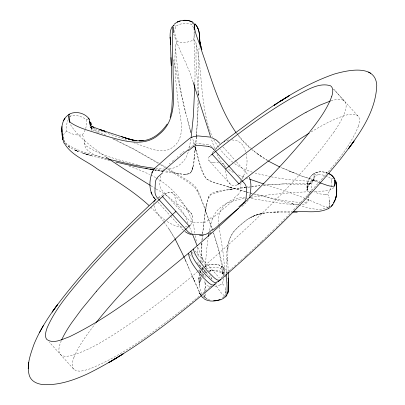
<?xml version="1.0" encoding="UTF-8"?>
<svg xmlns="http://www.w3.org/2000/svg" width="405" height="405" viewBox="0 0 405 405"><rect width="100%" height="100%" fill="white"/><g stroke="black" fill="none" stroke-linecap="round" stroke-linejoin="round"><path stroke-width="0.3" stroke-dasharray="2.02 1.52" d="M200.86 267.062L200.86 264.106M198.055 100.025L197.407 120.027L196.496 134.298M199.574 274.018L198.971 277.536L199.214 285.343L198.956 278.432L199.407 274.61M200.84 270.439L200.84 274.296M200.91 262.587L201.715 242.853M153.672 203.578L153.784 202.419M205.026 277.774L205.046 275.481M198.951 278.979L198.971 277.536M307.025 187.262L307.036 186.543L307.036 190.355L307.456 187.11L306.934 189.672L307.162 188.538M200.92 262.07L200.951 259.995L200.926 261.169M200.804 276.438L200.617 281.505L200.976 279.227L200.667 280.817M194.81 83.8C195.661 66.091 193.544 48.397 194.167 30.704M227.716 250.371L227.949 246.792L227.787 261.245L227.691 257.185M198.642 95.995L198.683 55.88L199.108 46.276M205.127 272.616L205.188 270.327M308.807 194.354L309.521 192.466M198.47 102.445L196.602 134.399M205.345 266.895L206.418 251.702L208.054 238.196M240.955 183.187L240.585 189.494A8.313 7.923 8.1 0 1 238.388 194.37M307.076 185.824L307.066 190.527L307.248 188.614L307.132 189.479L307.866 186.619L307.643 187.378L308.863 184.7L310.519 182.361L309.607 183.506L312.721 180.751L311.744 181.369L312.144 181.121M201.928 243.208L201.771 254.305L202.373 263.098M202.135 239.679L202.368 236.611M201.882 240.621L202.267 236.277M201.533 245.663L201.736 242.787M196.319 136.758L195.539 146.104M196.415 136.895L195.731 144.646M204.277 294.987L204.014 296.976M202.581 234.095L204.242 219.394L206.504 205.497L206.261 206.773C207.532 202.216 207.244 195.716 212.104 193.17C222.77 189.302 234.414 189.054 245.536 187.221M195.433 147.349L192.988 166.85L191.681 171.32L190.107 173.158L187.707 174.185L183.526 174.327L165.306 171.933M307.061 185.935L307.147 185.105M195.519 147.01C193.448 155.272 195.59 165.65 190.426 172.894C182.361 176.605 172.636 171.199 164.263 170.854M202.535 233.391C205.112 221.15 203.401 205.664 210.468 195.063C225.641 187.976 243.699 188.7 259.975 185.581M201.756 274.737L201.857 271.74L202.465 274.787L203.107 275.117L203.639 274.524M194.213 158.719L194.42 157.013M190.927 138.89L189.089 148.929M227.909 247.45L229.139 240.742L229.038 241.157C231.635 231.073 240.509 224.669 248.407 218.761C243.496 222.158 238.915 226.066 234.758 230.354C224.618 242.231 226.633 259.109 226.532 273.623M307.132 185.217L307.253 184.386M205.578 210.554L205.811 209.213M223.023 281.353L222.401 283.819L220.269 284.831M307.238 184.498L307.39 183.673M209.39 230.556C211.035 222.254 213.177 212.989 220.366 207.664C226.987 201.472 236.388 200.045 244.929 198.339M204.11 271.876L204.621 270.155L205.138 269.821M307.375 183.784L307.557 182.964M329.209 207.127L329.609 201.71M307.542 183.07L308.696 179.79M188.123 152.234C185.925 161.043 177.618 168.698 168.353 168.936M307.223 188.244L308.382 185.363L307.694 186.589L310.276 183.146L308.711 184.802L310.301 183.354L309.597 183.865C313.035 182.255 314.483 178.337 314.032 174.742C313.916 176.798 314.832 180.053 312.321 181.01M200.845 279.895L201.72 277.395M307.739 182.371L307.891 181.865M202.444 276.078L203.452 274.398M358.516 126.006C347.561 152.791 326.116 173.669 307.552 195.235M73.912 357.443C78.98 344.888 87.414 334.044 95.545 323.352M307.982 181.572L308.413 180.443M199.969 272.899L200.814 271.016M200.045 272.692L200.217 272.251M208.367 197.706L208.94 196.324M199.989 272.828L200.936 270.829M175.785 44.788C173.872 61.955 175.355 79.562 177.643 96.724C177.734 112.053 188.188 134.146 173.993 146.291C162.4 156.578 146.124 146.483 133.863 142.768M61.271 340.777L60.527 342.64A136.753 25.312 -42.1 0 0 60.355 354.39L61.54 355.301A143.198 26.507 -42.1 0 0 72.444 355.261M204.727 288.532L204.252 290.132L204.297 292.359M243.562 175.81C247.06 169.088 247.946 161.205 246.119 153.865M200.713 277.01L199.356 280.999L199.184 284.421M308.65 179.85L309.005 179.147M242.777 177.385L241.917 178.99M308.959 179.202L310.093 177.319M309.298 178.575L310.508 176.752M241.01 180.564L240.251 181.81M248.25 199.959L246.068 202.839L241.096 207.087M190.892 224.385C193.595 220.963 193.681 215.627 190.552 212.438L173.487 193.56C170.869 190.897 166.703 193.114 164.349 195.023M213.238 162.39C209.051 162.501 206.479 158.482 210.448 155.287M334.095 131.822C298.232 181.642 252.72 223.575 206.747 263.893M64.248 133.397L63.666 134.875L63.96 140.484M213.81 151.86L214.088 151.475M225.848 294.739L225.266 295.534L225.453 288.497L224.77 286.421M69.873 116.949L70.678 115.962L73.057 115.592A18.377 18.154 39.2 0 1 84.169 118.235L86.245 119.718L86.533 121.956A18.377 16.19 -49.8 0 1 83.779 132.759L82.357 134.83L79.947 135.067A18.377 15.132 7.9 0 1 68.835 132.42L66.764 131.098L66.471 128.699A18.377 17.121 68.1 0 1 68.359 119.384M212.347 152.796L213.865 150.797M209.324 156.932L210.57 155.55M215.43 149.683L216.518 148.321M310.473 176.803L310.949 176.21M333.923 187.535C328.799 192.466 320.512 190.522 314.057 191.509M202.434 269.173L201.953 269.32L202.414 268.793M201.953 269.32L203.401 267.837M201.71 275.552L203.189 274.089M217.586 147.066L218.594 145.967M310.913 176.256L311.42 175.689M307.162 195.655L290.339 213.258L274.742 228.785M224.932 295.893L223.494 297.25M215.237 149.253L218.73 145.663M311.384 175.735L311.911 175.198M273.937 229.569L263.701 239.395M261.62 241.365L263.285 239.79M261.2 241.76L248.057 253.96M246.336 255.53L247.627 254.35M202.854 268.353L203.366 267.887M245.906 255.919L242.884 258.658M242.018 259.443L237.674 263.341M311.875 175.244L312.964 174.302M235.928 264.895L220.573 278.321M163.828 170.601L164.182 170.287M211.283 217.455L207.37 220.877A7.543 7.346 -22.8 0 1 206.798 221.297A8.308 8.085 -22.9 0 1 201.644 222.75L194.106 222.335A8.561 8.394 -30.2 0 1 189.054 220.123M165.959 168.728L166.673 168.105M206.596 264.025L204.464 265.847M202.945 267.143L200.556 269.173M216.326 281.951L216.635 281.693M198.354 271.031L200.116 269.543M197.913 271.401C177.349 288.689 156.234 305.34 134.257 320.795C114.706 333.912 95.099 348.128 72.419 355.286M210.858 286.578L211.739 285.839M209.977 287.322L191.155 302.768M189.515 148.6L190.228 148.002M190.588 147.703L191.297 147.111M234.131 197.944L238.049 194.678A7.492 7.133 5 0 0 238.383 194.359M192.37 146.225L193.443 145.339A7.543 7.265 14.1 0 1 194.01 144.944A8.308 7.999 14.3 0 1 199.179 143.664M191.656 146.818L192.016 146.519M223.955 296.87L221.52 298.672M312.392 174.778C316.669 171.123 323.028 171.062 328.02 173.219L325.802 172.439M190.72 303.117C158.942 327.503 127.2 353.626 89.778 368.884C84.858 370.251 78.231 372.985 73.745 369.188L49.071 341.886M330.05 206.266L328.835 207.107C330.328 204.272 329.797 200.303 328.971 197.169M158.239 197.402L164.197 194.051L169.153 192.496M313.5 173.942L314.341 173.512M204.51 266.991C211.749 261.913 223.975 263.625 227.038 272.818M205.856 272.636L207.117 271.882M311.161 131.924C320.031 126.593 329.093 121.485 338.712 117.617C344.442 115.764 351.429 112.322 357.301 115.44A136.753 25.312 -42.1 0 1 358.526 125.995M205.097 266.606C209.446 263.999 215.009 263.452 219.763 265.245M205.072 266.652L206.191 266.019M204.955 272.879L207.654 271.679M268.525 184.705L284.194 183.916L304.935 184.594L308.413 184.098L310.807 183.065M328.399 207.33C316.361 212.686 303.259 205.619 291.236 203.604L294.177 204.338L254.421 194.208M188.745 173.831L189.899 173.244M309.729 183.637L311.182 182.999L306.99 183.556M237.112 184.913C231.741 187.793 227.063 181.734 226.633 177.188M158.456 197.903L160.613 197.139M327.934 173.143L322.299 171.806L319.479 171.862L315.338 172.925L314.103 173.548L314.017 174.479M257.681 214.488L252.34 216.543L248.133 218.933L254.239 215.683L263.245 213.217L255.737 215.151L250.73 217.358C263.291 211 277.845 211.957 291.509 211.694M209.152 270.991L212.043 270.257L210.18 270.646C215.217 269.426 221.368 270.216 224.876 274.387M330.996 100.835L332.034 100.531A144.504 26.745 -42.1 0 1 342.498 99.888M226.765 140.383L228.8 139.953M316.644 172.449L318.107 172.074M259.372 214.053L269.274 212.478L278.113 212.053L273.193 212.154M216.397 191.737L218.341 191.312M210.18 270.646L210.58 270.56M208.919 271.32L212.767 270.813L216.65 271.112L220.295 272.246L222.866 273.765L223.125 271.158L222.871 267.057L219.596 265.204M302.226 204.414C306.56 204.581 309.359 200.733 308.873 196.698C309.521 199.969 307.187 202.905 303.669 202.343M222.456 266.865L223.823 267.837M187.282 226.648L185.11 226.932M250.978 197.291C271.031 194.167 291.281 192.471 311.551 191.621M229.215 189.479L232.814 188.943L229.265 189.449M246.068 187.156L250.376 186.609M251.611 186.452L259.883 185.53M263.589 185.186L285.469 183.764L308.534 183.511M263.625 185.146L267.249 184.812M318.208 174.813L315.804 175.208L314.376 177.122A18.377 17.121 68.1 0 0 311.597 187.925L311.946 190.345M184.999 174.352L186.776 174.297M325.099 194.294L327.483 194.081L328.931 191.98A18.377 16.21 -49.5 0 0 331.71 181.177M278.113 212.053L277.617 212.068L290.917 212.139M298.814 204.621C282.32 204.581 266.196 200.586 249.936 198.389M328.187 207.304L324.304 206.52L303.203 197.589L290.881 192.998L264.799 184.356M301.199 202.389C285.419 201.786 270.019 197.721 254.735 194.056M245.162 197.994C230.572 195.853 215.349 208.798 218.933 224.203M164.84 169.118L155.915 168.566M182.179 227.018C176.443 226.921 171.234 224.167 166.526 221.135M231.918 139.867L236.991 140.783L240.717 142.909A6.819 3.604 54.6 0 1 242.666 145.061L244.443 148.316L245.789 152.442M199.174 143.689L206.727 144.377M245.724 198.005L248.133 198.227M213.364 162.405L218.634 162.911M221.905 163.23L224.061 163.448L224.684 166.718M177.977 173.826L178.883 173.922M162.962 171.274L154.958 170.115M163.018 171.269L154.999 169.978M208.899 286.163L206.454 285.641L205.335 283.5M170.895 192.334L172.97 193.079L174.484 195.488M271.228 176.869L285.277 179.137L297.66 180.59L310.321 181.202L312.437 180.883L314.417 180.043L312.903 180.665L314.28 180.291L311.258 180.215L314.204 180.326L312.751 180.372L318.34 181.308L300.804 175.542L281.237 167.508M154.923 170.044L163.519 171.639M163.671 170.738L155.459 169.052M270.672 176.772L255.221 173.117M137.68 164.992C120.022 160.066 100.921 156.047 85.637 145.527C83.967 143.38 84.837 140.53 83.901 138.14M138.292 165.139L140.13 165.584M109.887 160.628C97.873 157.423 85.582 154.75 74.15 149.739C70.217 147.855 66.364 145.253 64.284 141.304M245.369 191.636C232.632 187.601 219.024 185.363 207.006 179.319C199.184 170.637 199.149 157.348 194.866 146.863L196.167 151.409L194.871 146.909M245.946 191.788L249.399 192.694M249.976 192.846L251.702 193.296M106.611 158.76C92.715 154.234 77.021 151.88 65.195 142.813M252.588 193.732L228.916 187.08C221.403 183.89 211.78 183.738 205.603 177.927C198.825 165.549 196.835 150.984 192.324 137.705M228.233 186.882L231.898 187.94L228.916 187.08M210.043 300.166L206.383 298.566L203.371 295.792M193.413 27.823A18.377 16.752 -64.1 0 0 192.82 26.381L191.712 24.396L189.256 23.713A18.377 18.225 -13.1 0 0 177.886 25.044L175.765 26.219L175.132 28.522A18.377 16.534 53.1 0 0 176.479 39.568L177.633 41.72L180.043 42.231A18.377 15.071 -5.2 0 0 191.413 40.895L193.544 39.887L194.162 37.422A18.377 16.752 -64.1 0 0 194.106 30.304M107.457 159.084C98.385 156.001 83.015 153.323 84.387 140.667M252.416 172.201C246.108 170.176 239.998 167.386 234.546 163.595M319.692 182.857L297.807 174.682L280.528 167.346M126.775 140.165L95.666 129.175M129.043 166.136L139.431 169.953L149.678 174.423M342.483 99.903L343.916 100.632A136.753 25.312 -42.1 0 1 345.146 111.188L344.134 113.972A143.198 26.507 -42.1 0 1 334.069 131.843M245.83 177.81L249.131 179.01M238.444 174.889L244.731 177.41M289.327 171.037L293.443 172.722L293.093 172.576M98.035 132.81L98.987 133.215M112.504 138.723L132.86 148.64L159.793 164.308M105.811 135.29L94.446 129.757L90.305 127.033M93.727 128.284L95.2 128.977M224.567 295.792C220.619 293.291 218.341 288.836 215.688 285.11M113.805 139.047L133.473 148.949L158.77 163.119M223.216 272.788L224.259 273.314C224.957 257.823 221.09 242.438 219.232 227.104M97.559 132.607L92.887 129.873L90.497 127.155M150.766 174.985L156.143 177.866M233.305 172.474L227.453 168.662M206.383 298.566L207.684 299.295M267.437 160.547L261.154 156.649L251.849 149.739M187.753 210.235L176.798 203.806L174.509 195.585M187.849 210.291L191.281 213.339L192.714 216.478M166.47 167.614L161.19 164.521M168.429 168.753L188.457 180.994L193.261 184.564L196.121 187.692L198.288 191.631L201.796 200.019L212.438 229.731M156.664 178.17C176.646 190.031 191.924 210.468 195.028 233.832M267.639 160.405L257.828 153.961L261.777 156.745M160.329 164.638L167.67 169.163M168.176 169.482C177.091 175.694 187.307 180.412 195.195 187.981C202.804 200.055 206.347 214.331 211.673 227.478M150.918 185.789L155.576 188.705M156.092 189.029C170.186 196.617 183.151 207.649 188.021 223.469M222.148 273.274L222.866 273.765L221.621 272.94M222.937 272.58L222.365 272.195M164.946 220.092L159.747 215.875A6.819 1.762 45 0 1 157.793 213.719M105.695 156.897C92.846 147.131 78.145 137.882 69.873 123.611M257.848 153.971L252.047 149.384M66.795 131.119L66.825 131.139A6.688 1.397 -31.7 0 0 64.329 133.356M232.865 162.344L226.633 156.806L220.006 149.334M89.935 126.719L91.084 127.656L90.168 126.8M251.566 148.984L242.767 140.55L238.165 134.956M223.869 274.706L222.628 273.421L220.679 259.964L218.918 251.485L213.415 232.571M230.404 184.29L208.585 160.147M249.617 147.845L242.808 141.153L236.722 133.574M204.004 296.556L205.188 297.69L205.315 292.916M226.086 167.447L220.517 160.993L217.004 154.447M150.66 207.066L157.484 214.022L163.559 221.338M170.657 216.189L183.612 230.425M212.129 147.04L212.448 147.38M357.883 115.926L333.705 89.186M223.064 146.974L236.186 161.494M236.586 161.934L248.032 174.94M157.965 202.146L170.247 215.733M195.038 250.938L219.297 277.774M191.767 252.097L194.278 254.872M208.494 270.606L209.334 271.532M189.332 254.168L191.843 256.947M196.86 262.501L211.916 279.156M333.593 89.085L343.916 100.632M182.331 229.098L182.589 229.392M157.798 213.719L155.419 209.957L153.93 205.593M236.773 133.118L237.897 134.607M163.909 221.803L170.277 230.931L175.112 238.97M224.861 275.82L225.727 277.045L225.585 276.797M218.391 147.218L213.774 139.872M195.797 42.322C203.229 73.194 199.518 106.879 212.255 136.682M223.919 273.39L223.337 271.704L223.028 268.15M168.855 228.759L174.798 238.439M201.022 295.367L193.094 278.053L200.683 295.134M200.343 294.592L199.559 293.104L200.789 295.316M91.317 128.223L90.852 127.433L91.981 130.39L91.282 127.752L91.616 129.003M211.936 278.716L209.896 274.889M202.232 294.146C199.513 289.403 199.002 283.794 198.956 278.432M197.61 190.234L198.288 191.631M206.864 268.723L197.498 246.701M184.315 257.641L189.707 270.089M183.89 256.654L185.07 259.322M185.829 261.063L184.862 258.851L194.354 281.004L191.616 274.58M91.363 127.069L91.727 127.904L91.267 126.836M64.749 142.13L64 139.462L63.671 135.66M189.667 227.337L191.909 232.769M63.236 138.92L64.046 140.894M205.072 297.569L204.515 294.921M214.635 148.549L211.061 138.262M193.043 81.967C188.087 65.311 179.01 50.24 173.618 33.802M213.582 233.108L218.067 247.536L225.099 274.119M212.559 229.979L212.898 231.017M91.338 127.038L91.717 128.375L91.398 127.241M193.6 142.408L194.714 146.347M173.649 59.753L183.551 104.247L190.831 132.334L187.171 118.508M190.34 130.516L191.119 133.397M185.996 113.856C180.028 92.097 177.415 69.655 175.39 47.253M226.03 293.833L225.494 289.327M91.646 129.124L91.398 127.124M225.408 170.586L226.608 177.056M195.382 235.639L196.496 242.716M91.348 126.962L91.495 127.894L91.393 126.917M202.91 267.447L203.214 269.558M199.903 272.368L199.462 268.783M197.113 247.268L198.328 257.752M218.968 224.836L219.166 226.537M199.169 265.989L198.764 262.005M331.685 181.182L331.371 178.919L329.321 177.456A18.377 18.159 40.3 0 0 318.208 174.808M91.414 127.347L91.474 128.345M91.338 126.046L91.479 128.557L91.419 127.474M204.302 292.354L204.247 291.19M196.607 44.828C194.719 61.519 197.741 77.694 198.065 94.441M329.564 200.455L329.614 201.69M205.269 291.716L205.016 280.645M228.187 271.709L227.762 260.228M243.668 175.897A133.837 80.266 44.4 0 1 242.873 177.461M216.407 148.149A133.797 72.561 65.7 0 1 217.485 146.904M73.735 369.198A136.753 25.312 -42.1 0 1 73.912 357.443M240.924 180.939A8.556 8.085 14.8 0 1 240.98 181.384M211.688 218.983A266.024 47.107 -42 0 1 233.872 200.024M189.044 220.133A8.166 8.024 -35.2 0 1 188.71 219.809L161.792 190.031A8.211 8.07 -35.6 0 1 161.367 189.479A8.556 8.404 -34.6 0 1 159.828 184.427L160.233 176.95A8.313 8.171 -20.7 0 1 160.35 176.018M162.284 172.059A8.313 8.171 -20.7 0 1 162.44 171.882M169.179 164.035A266.024 51.394 -42.2 0 1 170.161 163.185M172.115 161.494A266.024 51.394 -42.2 0 1 175.051 158.973M177.01 157.297A266.024 51.394 -42.2 0 1 177.992 156.462M179.952 154.796A266.024 51.394 -42.2 0 1 185.338 150.25M188.76 147.385A266.024 51.394 -42.2 0 1 189.737 146.569M206.732 144.337A8.561 8.14 14.2 0 1 211.805 146.701A8.161 7.71 15.1 0 1 211.967 146.873M191.854 24.123A6.672 1.088 -52.7 0 1 193.043 23.131M331.457 178.883A6.688 1.397 -31.7 0 1 333.118 178.316M327.691 194.258A6.672 0.81 59.6 0 1 329.149 197.422M174.682 25.667A6.688 1.195 39.2 0 1 175.821 26.295M175.866 44.702A6.688 1.043 -52.4 0 1 177.663 41.674M193.737 39.938A6.672 1.25 39.1 0 1 195.949 42.419M314.376 173.578A6.688 0.749 59.7 0 1 315.89 175.325M325.099 194.334A18.377 15.172 8 0 1 313.966 191.666M309.698 192.385A6.672 1.337 -31.8 0 1 312.098 190.304M222.472 283.839A6.688 1.195 39.2 0 1 224.826 286.457M220.29 284.867A18.377 15.112 -5 0 1 214.002 286.35M211.557 286.421A18.377 15.112 -5 0 1 208.894 286.193M204.915 288.335A6.672 0.977 -52.6 0 1 206.636 285.55M220.619 268.226A6.688 1.043 -52.4 0 1 222.466 266.849M223.287 276.316A18.377 16.767 -63.7 0 0 221.692 270.307L220.568 268.333L218.113 267.644A18.377 18.225 -13.1 0 0 207.102 268.814M223.347 278.417A18.377 16.767 -63.7 0 1 223.044 281.359M205.305 283.51A18.377 16.564 53 0 1 204.287 280.599M203.695 277.035A18.377 16.564 53 0 1 203.71 274.418M202.546 269.274A6.672 1.139 38.9 0 1 204.788 270.368M70.455 115.82A6.672 0.699 59.4 0 1 70.845 116.367M82.407 134.921A6.688 0.749 59.7 0 1 83.972 138.252M86.402 119.551A6.672 1.443 -31.9 0 1 88.219 118.999M198.693 92.983L198.637 95.914L198.693 92.983M192.988 166.85L191.681 171.32L192.988 166.85M245.45 187.237L244.22 187.399L245.47 187.242M92.087 155.839L85.42 153.91L92.087 155.839M87.991 154.654L81.81 152.726L87.991 154.654M77.426 151.131L75.133 150.179L78.788 151.678L77.426 151.131M76.52 150.776L74.15 149.739L76.52 150.776M69.918 147.349L67.782 145.699L69.918 147.349M199.842 293.66L199.007 291.954L199.842 293.66"/><path stroke-width="0.61" d="M199.376 34.238L199.468 37.144C199.645 32.4 198.399 27.348 194.967 23.905C199.802 28.684 199.761 36.005 199.452 42.328M199.518 41.118L199.559 38.075M227.549 293.807L228.607 289.762L228.526 280.792M194.8 84.422L193.403 115.779L191.109 137.654M220.163 279.126L219.91 280.275L218.032 281.733L218.756 281.156M69.26 114.326C59.707 119.89 60.866 133.837 63.965 143.071M194.218 29.838C193.818 27.879 195.154 24.128 193.509 22.963M196.46 136.272L196.602 134.399M156.219 199.078C120.953 231.827 86.685 266.09 57.591 304.555C48.418 316.978 39.791 329.999 33.969 344.371C30.466 354.319 26.244 365.356 29.438 375.931C31.985 382.857 40.186 384.947 46.843 384.699C61.352 384.618 75.36 379.546 88.371 373.481C135.189 350.057 176.312 316.847 216.204 283.333M28.203 368.737L28.765 362.227M228.709 288.294L228.045 292.531M61.94 126.527L61.914 130.132M328.227 208.828C337.562 202.799 338.053 189.646 335.274 180.002M334.52 185.986C336.251 180.64 333.776 175.173 328.364 173.35M208.347 236.439L208.843 233.508M335.775 198.151L336.261 195.817M217.662 281.627C214.761 285.707 209.056 277.273 206.55 275.648A14.408 2.126 49.5 0 1 202.794 271.497C198.005 265.371 192.365 259.048 190.932 251.171M249.784 196.435C250.806 190.183 251.905 183.298 249.338 177.269M170.14 117.354L171.811 109.578L172.398 96.375L170.216 37.002L170.672 44.707M215.171 283.753C212.164 288.244 206.206 279.906 203.629 278.139A14.408 2.41 49.7 0 1 199.878 273.983C195.099 267.806 189.434 261.281 188.497 253.246C229.979 217.713 269.958 180.103 304.904 138.039C314.984 125.039 326.03 112.043 331.751 96.39M153.834 169.26C148.797 177.891 147.957 191.545 155.302 199.184M227.418 294.121L227.939 292.85M154.011 201.644L155.328 199.776M61.611 340.003L61.788 339.608A144.504 26.745 -42.1 0 1 71.503 323.023L81.526 309.359L96.532 291.195M152.361 171.674L151.86 172.768M213.587 300.758C218.442 300.981 223.803 299.406 226.739 295.306C227.752 288.385 226.415 281.217 226.552 274.225M172.302 26.497C169.72 30.471 169.953 35.392 170.313 39.908M333.482 202.672C337.314 197.372 336.864 190.669 336.444 184.493M43.396 325.595L39.528 332.444M63.529 120.584L64.932 118.113M239.208 183.445L237.583 184.685M212.443 153.829L210.944 155.211M167.179 124.026C160.744 133.539 151.09 141.315 139.229 140.808L143.142 140.702L135.862 140.52L136.384 140.596L132.496 139.963L133.159 140.105L125.515 137.958L131.018 139.76L99.898 129.575L105.011 131.276L103.71 130.84M225.894 296.379L226.82 295.194M96.193 322.532C124.467 287.084 157.363 255.646 190.522 224.876M332.956 204.348L331.381 206.287M154.437 168.495L172.034 152.908L189.798 138.257L193.281 136.688L197.979 135.898L209.861 137.057M219.287 145.263L221.899 142.97L224.588 141.264M175.927 211.42L175.147 212.129A221.636 41.021 -42.1 0 0 148.149 237.34L136.156 249.08A193.109 35.741 -42.1 0 0 96.461 291.23M162.537 172.894L158.127 176.798A8.399 8.297 -23.3 0 0 157.753 177.177A9.285 9.148 -28.7 0 0 155.312 182.944L154.948 191.398A9.735 9.563 -48.1 0 0 157.094 197.539L187.864 231.609A9.781 9.598 -41.4 0 0 193.21 234.272L202.222 234.844A9.285 9.031 -29.6 0 0 208.023 233.184A8.419 8.191 -29.6 0 0 208.676 232.718L213.096 228.83M174.028 24.376C178.98 19.865 186.963 18.868 192.79 22.235L188.75 20.655L183.09 20.356M163.883 195.397C136.075 220.588 109.102 246.787 84.346 275.01C70.495 291.453 55.779 307.916 47.147 327.832A136.753 25.312 -42.1 0 0 46.97 339.582C53.723 344.301 62.618 339.046 69.371 336.783C113.243 315.566 151.151 284.143 188.497 253.246M188.35 150.852L192.775 147.207A8.419 8.07 18.7 0 1 193.423 146.762M238.91 206.788L243.329 203.133A8.399 7.923 6.7 0 0 243.704 202.778M225.555 169.042L226.339 168.409A221.636 41.021 -42.1 0 1 253.535 147.349L265.66 138.49M224.178 141.208C258.598 115.724 293.24 88.315 334.166 74.1C347.49 70.252 375.637 63.762 376.756 85.389C375.693 113.608 357.144 137.184 340.808 158.76C304.717 203.29 262.977 242.914 219.758 280.432C215.47 280.462 212.549 275.673 209.466 273.152A14.408 1.848 49.3 0 1 205.715 269.001C200.9 262.921 195.301 256.78 193.367 249.085M328.111 208.732C317.621 213.789 305.102 210.813 293.827 211.694M211.137 232.642L209.633 233.574M283.019 99.579L274.053 105.335L276.59 103.705M309.167 133.144C284.593 148.352 261.493 165.812 238.94 183.845L212.174 154.234C237.856 133.797 264.121 113.82 292.653 97.478C303.841 92.274 317.895 81.628 330.536 85.825A136.753 25.312 -42.1 0 1 331.761 96.38M306.038 112.286L319.52 105.31L330.475 100.987M177.481 21.997L178.934 21.364M177.648 21.926L180.281 20.913M220.158 299.391C215.014 301.629 208.494 301.917 203.745 298.586M203.578 297.883L202.723 297.721L201.27 295.822M162.263 196.683L162.547 196.612L189.312 226.228L189.024 226.294M249.161 197.569L250.376 197.382M173.472 25.237L172.935 26.128L173.467 32.921M203.204 235.427L199.579 235.3M292.8 212.154L297.194 212.2M154.69 168.44L135.285 165.412L107.801 159.074M136.384 140.596L131.954 139.953L128.744 139.006L129.823 139.34M208.286 146.418L199.25 145.425A9.285 8.9 18.9 0 0 193.413 146.747M153.789 169.923L138.257 167.118L115.84 162.091M88.837 119.035L89.525 119.774L90.295 125.909M154.381 169.867L150.66 169.209L153.06 169.67M145.851 168.227L147.066 168.475M150.058 169.072L153.713 169.811M226.739 295.306L226.375 294.946M191.489 234.642L188.365 233.629L184.994 231.579M263.65 183.976L249.682 179.207M121.222 136.495L125.732 138.009M101.225 130.02L92.563 126.805L93.859 127.388L90.548 125.763M319.692 182.857C324.476 183.986 329.462 187.115 334.454 186.118L334.859 185.237L334.768 180.316M211.643 137.573L216.508 140.171L219.672 143.228M279.956 167.083L268.409 161.114M328.683 173.517L331.695 175.395L334.084 177.911M370.646 73.239L368.55 72.06M150.402 185.465L124.639 169.406L106.206 157.251M334.444 178.463L333.988 178.261A6.688 1.397 -31.7 0 0 333.887 178.23M148.873 205.406C133.245 191.038 114.969 180.053 97.078 168.804C86.26 160.537 71.194 155.485 64.309 143.147M213.637 149.258L244.417 183.313A9.735 9.077 18.8 0 1 246.544 189.241L246.159 197.326A9.285 8.783 10.6 0 1 243.719 202.794M88.918 118.67C84.463 112.793 75.446 110.732 68.951 114.326C68.749 117.075 69.139 119.926 69.569 122.654M153.591 197.2L154.629 198.455M91.186 126.532L90.037 124.224L89.621 121.09M88.508 118.123L89.292 119.237M236.019 132.577C219.211 108.272 211.663 79.248 201.953 51.708C199.726 42.5 194.496 33.853 194.172 24.219M175.092 238.97L184.128 257.21M197.929 28.315L197.402 27.246M192.603 234.49L197.058 245.607M151.004 192.248L151.748 194.127M193.241 82.534L210.863 137.665M90.644 122.138L90.867 122.907M201.898 49.825L200.475 44.747L201.128 47.188M200.632 45.309L200.191 43.639L200.764 45.892M199.812 42.145L200.348 44.241L199.67 41.457L200.267 44.044L199.68 41.148L200.11 43.618L199.422 35.255M199.984 42.763L200.48 44.859M90.841 122.801L91.029 123.591M336.352 184.027L335.775 181.293L336.479 185.014M91.003 123.484L91.155 124.284M228.385 283.454L228.177 282.25L228.703 287.11L228.582 285.459M62.593 136.353L61.859 128.967M91.13 124.173L91.246 124.983M199.893 42.226L200.121 44.003L199.938 42.56M336.525 185.92L336.56 186.442M228.552 285.029L228.653 286.836L228.562 285.14M68.906 116.083C69.133 118.204 68.911 120.634 70.318 122.396C79.34 128.684 90.634 130.81 100.84 134.556C119.186 139.436 143.243 149.172 159.398 134.136C179.162 118.204 172.479 88.862 173.127 66.8C172.206 53.602 172.226 40.384 172.981 27.211M61.94 130.395L62 131.559M170.191 37.407L170.556 44.732L170.333 40.034M228.445 282.872L228.223 278.002L228.471 283.434M170.971 57.53L171.295 65.524M228.207 272.266L228.607 283.13M228.425 283.338L228.329 280.427L228.395 282.887M228.658 284.583L228.719 287.57M265.629 138.54A193.109 35.741 -42.1 0 1 306.109 112.195M213.43 229.756A225.869 40.424 -42 0 1 238.672 208.19M162.192 171.958A225.869 43.208 -42.1 0 1 188.563 149.485M208.291 146.367A9.781 9.199 18 0 1 213.653 149.237M193.469 22.913A6.672 1.088 -52.7 0 1 193.555 22.893M173.517 25.277A6.688 1.195 39.2 0 1 174.034 25.393M69.361 114.514A6.672 0.699 59.4 0 1 69.554 114.706M350.527 145.916L348.756 148.392L354.076 140.965L350.527 145.916M54.047 309.466L52.169 312.073L57.591 304.555L54.047 309.466M289.165 95.767L280.346 101.275L289.165 95.767M120.857 355.256L114.797 359.033L123.13 353.849L120.857 355.256M117.197 357.569L108.975 362.521L117.197 357.569M62.608 136.46L62.233 134.171L62.608 136.424M62.537 138.444L62.304 137.057L62.694 139.436L62.537 138.444"/></g></svg>
